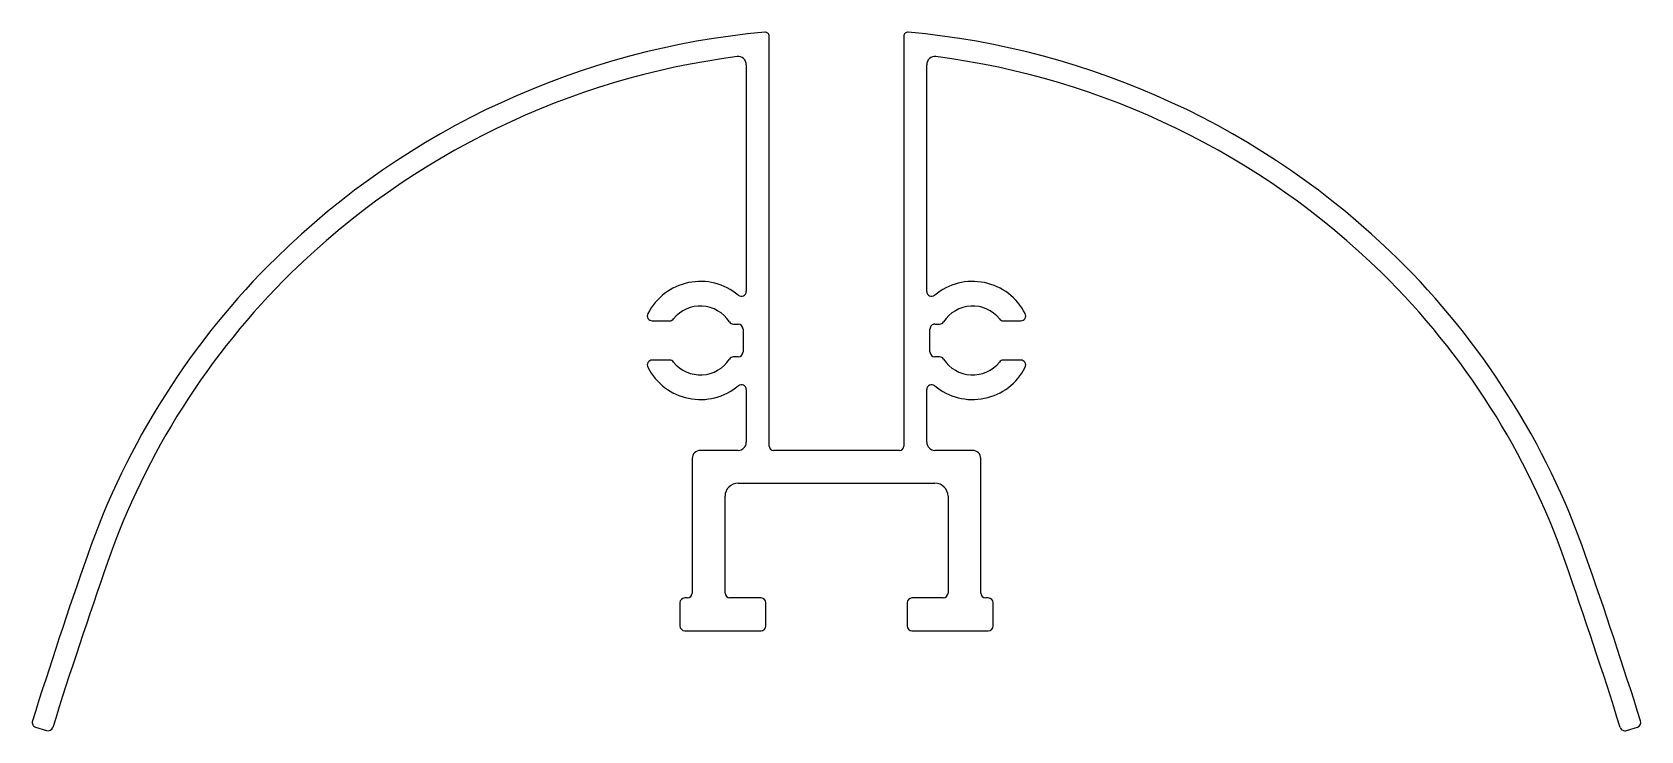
# Model space of a CAD drawing. Extents: x 643.5 to 741.6, y 599 to 641.6.
import ezdxf

# ---------------------------------------------------------------- set-up
doc = ezdxf.new("R2010")
doc.units = 0
doc.layers.get('0').update_dxf_attribs({"linetype": 'CONTINUOUS'})

msp = doc.modelspace()

# ---------------------------------------------------------------- linework, layer by layer
for p, q in [((688.482, 616.369), (688.482, 641.37)), ((696.682, 641.37), (696.682, 616.369)), ((687.082, 639.631), (687.082, 625.813)), ((698.082, 625.813), (698.082, 639.631)), ((681.342, 624.019), (682.408, 624.019)), ((702.755, 624.019), (703.821, 624.019)), ((686.299, 623.819), (686.582, 623.819)), ((686.882, 623.519), (686.882, 622.119)), ((698.282, 622.119), (698.282, 623.519)), ((698.582, 623.819), (698.864, 623.819)), ((682.408, 621.619), (681.342, 621.619)), ((686.582, 621.819), (686.299, 621.819)), ((698.864, 621.819), (698.582, 621.819)), ((703.821, 621.619), (702.755, 621.619)), ((687.082, 619.826), (687.082, 616.619)), ((698.082, 616.619), (698.082, 619.826)), ((686.582, 616.119), (684.282, 616.119)), ((696.432, 616.119), (688.732, 616.119)), ((700.882, 616.119), (698.582, 616.119)), ((683.782, 615.619), (683.782, 607.419)), ((701.382, 607.419), (701.382, 615.619)), ((686.582, 614.119), (698.582, 614.119)), ((685.782, 607.419), (685.782, 613.319)), ((699.382, 613.319), (699.382, 607.419)), ((683.032, 606.819), (683.032, 605.419)), ((683.482, 607.119), (683.332, 607.119)), ((687.982, 607.119), (686.082, 607.119)), ((688.282, 605.419), (688.282, 606.819)), ((696.882, 606.819), (696.882, 605.419)), ((699.082, 607.119), (697.182, 607.119)), ((701.832, 607.119), (701.682, 607.119)), ((702.132, 605.419), (702.132, 606.819)), ((683.332, 605.119), (687.982, 605.119)), ((697.182, 605.119), (701.832, 605.119)), ((643.741, 599.241), (644.409, 599.03)), ((740.754, 599.03), (741.422, 599.241))]:
    msp.add_line(p, q)
for centre, radius, start, end in [((692.582, 593.016), 48.8, 95.1405, 134.427), ((688.232, 641.37), 0.25, 0, 95.1405), ((696.932, 641.37), 0.25, 84.8595, 180), ((692.582, 593.016), 48.8, 45.573, 84.8595), ((692.582, 593.016), 47.5, 97.33437, 134.427), ((686.582, 639.631), 0.5, 360, 97.33437), ((698.582, 639.631), 0.5, 82.66563, 180), ((692.582, 593.016), 47.5, 45.573, 82.66563), ((691.462, 594.158), 47.2, 134.427, 160.75842), ((693.702, 594.158), 47.2, 19.24158, 45.573), ((691.462, 594.158), 45.9, 134.427, 160.75842), ((693.702, 594.158), 45.9, 19.24158, 45.573), ((684.282, 622.819), 3.6, 50.13166, 152.96431), ((700.882, 622.819), 3.6, 27.03569, 129.86834), ((684.282, 622.819), 2.1, 32.79717, 141.31781), ((686.782, 625.813), 0.3, 230.13166, 0), ((698.382, 625.813), 0.3, 180, 309.86834), ((700.882, 622.819), 2.1, 38.68219, 147.20283), ((681.342, 624.319), 0.3, 152.96431, 270), ((682.408, 624.319), 0.3, 270, 321.31781), ((686.299, 624.119), 0.3, 212.79717, 270), ((698.864, 624.119), 0.3, 270, 327.20283), ((702.755, 624.319), 0.3, 218.68219, 270), ((703.821, 624.319), 0.3, 270, 27.03569), ((686.582, 623.519), 0.3, 0.00001, 90.00001), ((698.582, 623.519), 0.3, 89.99999, 179.99999), ((686.582, 622.119), 0.3, 270.00001, 0.00001), ((698.582, 622.119), 0.3, 179.99999, 269.99999), ((681.342, 621.319), 0.3, 90, 207.03569), ((684.282, 622.819), 3.6, 207.03569, 309.86834), ((682.408, 621.319), 0.3, 38.68219, 90), ((684.282, 622.819), 2.1, 218.68219, 327.20283), ((686.299, 621.519), 0.3, 90.00002, 147.20285), ((700.882, 622.819), 3.6, 230.13166, 332.96431), ((698.864, 621.519), 0.3, 32.79715, 89.99998), ((700.882, 622.819), 2.1, 212.79717, 321.31781), ((702.755, 621.319), 0.3, 90, 141.31781), ((703.821, 621.319), 0.3, 332.96431, 90), ((686.782, 619.826), 0.3, 0, 129.86834), ((698.382, 619.826), 0.3, 50.13166, 180), ((684.282, 615.619), 0.5, 90, 180), ((686.582, 616.619), 0.5, 270, 360), ((688.732, 616.369), 0.25, 180, 270), ((696.432, 616.369), 0.25, 270, 360), ((698.582, 616.619), 0.5, 180, 270), ((700.882, 615.619), 0.5, 0, 90), ((686.582, 613.319), 0.8, 90, 180), ((698.582, 613.319), 0.8, 0, 90), ((977.346, 494.37), 350, 160.75842, 162.5), ((977.346, 494.37), 348.7, 160.75842, 162.5), ((407.817, 494.37), 348.7, 17.5, 19.24158), ((407.817, 494.37), 350, 17.5, 19.24158), ((683.482, 607.419), 0.3, 270, 0), ((686.082, 607.419), 0.3, 180, 270), ((699.082, 607.419), 0.3, 270, 0), ((701.682, 607.419), 0.3, 180, 270), ((683.332, 606.819), 0.3, 90, 180), ((687.982, 606.819), 0.3, 0, 90), ((697.182, 606.819), 0.3, 90, 180), ((701.832, 606.819), 0.3, 0, 90), ((683.332, 605.419), 0.3, 180, 270), ((687.982, 605.419), 0.3, 270, 0), ((697.182, 605.419), 0.3, 180, 270), ((701.832, 605.419), 0.3, 270, 0), ((643.832, 599.527), 0.3, 162.5, 252.5), ((741.332, 599.527), 0.3, 287.5, 17.5), ((644.499, 599.316), 0.3, 252.5, 342.5), ((740.664, 599.316), 0.3, 197.5, 287.5)]:
    msp.add_arc(centre, radius, start, end)

doc.saveas('drawing.dxf')
